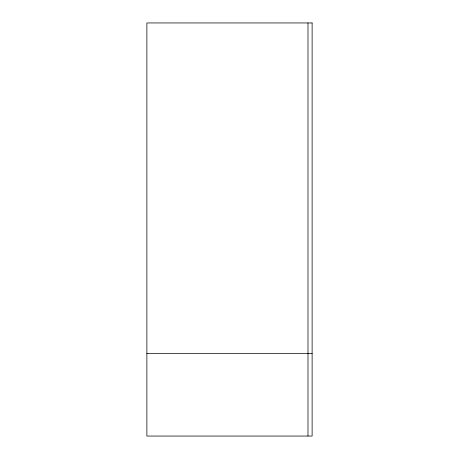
<?xml version="1.0" encoding="UTF-8"?>
<svg xmlns="http://www.w3.org/2000/svg" width="459" height="459" viewBox="0 0 459 459"><rect width="100%" height="100%" fill="white"/><g stroke="black" fill="none" stroke-linecap="round" stroke-linejoin="round"><path stroke-width="0.69" d="M146.88 353.43L312.12 353.43M307.989 22.95L307.989 436.05M312.12 22.95L146.88 22.95L146.88 436.05L312.12 436.05L312.12 22.95"/></g></svg>
